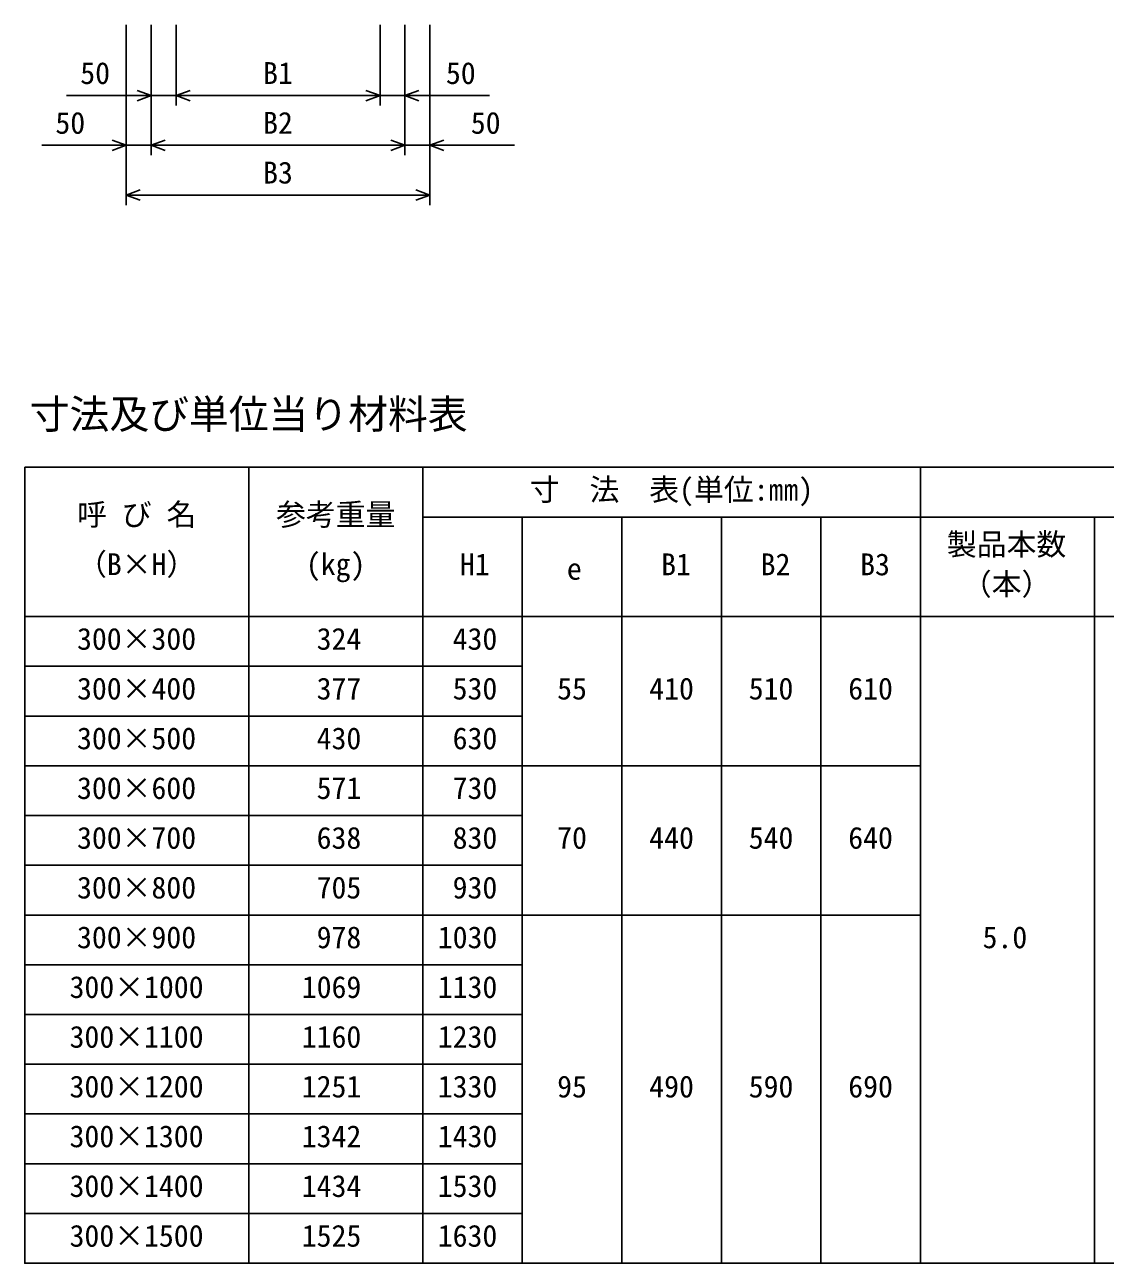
# Model space of a CAD drawing. Units: millimetres, scale not verified. Extents: x -16800 to 16800, y -5940 to 5940.
# Drawn here: x -12237 to -10065, y 601 to 3090 of the extents above; entities that cross this region are included whole.
import ezdxf
from ezdxf.enums import TextEntityAlignment as Align

# ---------------------------------------------------------------- set-up
doc = ezdxf.new("R2010")
doc.units = ezdxf.units.MM
doc.header["$LTSCALE"] = 20
for name, color, linetype, lineweight in [('0-0_DIM', 7, 'Continuous', 25), ('0-3_HYO', 3, 'Continuous', 25), ('0-4_HYO2', 4, 'Continuous', 25), ('0-6_TXT', 7, 'Continuous', 25)]:
    doc.layers.add(name, color=color, linetype=linetype, lineweight=lineweight)
doc.styles.add('ＭＳ ゴシック', font='')
doc.styles.get('ＭＳ ゴシック').set_extended_font_data('MS Gothic')

msp = doc.modelspace()

# ---------------------------------------------------------------- linework, layer by layer
at = {"layer": '0-0_DIM'}
for p, q in [((-12032.75, 2727.84), (-12032.75, 3090.18)), ((-11982.75, 2827.84), (-11982.75, 3090.18)), ((-11932.75, 2927.84), (-11932.75, 3090.18)), ((-11522.75, 2927.84), (-11522.75, 3090.18)), ((-11472.75, 2827.84), (-11472.75, 3090.18)), ((-11422.75, 2727.84), (-11422.75, 3090.18)), ((-12152.75, 2947.84), (-11932.75, 2947.84)), ((-11932.75, 2947.84), (-11522.75, 2947.84)), ((-11302.75, 2947.84), (-11522.75, 2947.84)), ((-12202.75, 2847.84), (-11982.75, 2847.84)), ((-11982.75, 2847.84), (-11472.75, 2847.84)), ((-11252.75, 2847.84), (-11472.75, 2847.84)), ((-12032.75, 2747.84), (-11422.75, 2747.84))]:
    msp.add_line(p, q, dxfattribs=at)
for points in [[(-12010.94, 2958.1), (-11982.75, 2947.84), (-12010.94, 2937.58)], [(-11904.56, 2937.58), (-11932.75, 2947.84), (-11904.56, 2958.1)], [(-11550.94, 2958.1), (-11522.75, 2947.84), (-11550.94, 2937.58)], [(-11444.56, 2958.1), (-11472.75, 2947.84), (-11444.56, 2937.58)], [(-12060.94, 2858.1), (-12032.75, 2847.84), (-12060.94, 2837.58)], [(-11954.56, 2837.58), (-11982.75, 2847.84), (-11954.56, 2858.1)], [(-11500.94, 2858.1), (-11472.75, 2847.84), (-11500.94, 2837.58)], [(-11394.56, 2858.1), (-11422.75, 2847.84), (-11394.56, 2837.58)], [(-12004.56, 2737.58), (-12032.75, 2747.84), (-12004.56, 2758.1)], [(-11450.94, 2758.1), (-11422.75, 2747.84), (-11450.94, 2737.58)]]:
    msp.add_lwpolyline(points, dxfattribs=at)
at = {"layer": '0-3_HYO'}
for p, q in [((-12236.74, 2200.58), (-8686.74, 2200.58)), ((-11786.74, 2200.58), (-11786.74, 600.58)), ((-11436.74, 2200.58), (-11436.74, 600.58)), ((-10436.74, 2200.58), (-10436.74, 600.58)), ((-11436.74, 2100.58), (-8686.74, 2100.58)), ((-11236.74, 2100.58), (-11236.74, 600.58)), ((-11036.74, 2100.58), (-11036.74, 600.58)), ((-10836.74, 2100.58), (-10836.74, 600.58)), ((-10636.74, 2100.58), (-10636.74, 600.58)), ((-10086.74, 2100.58), (-10086.74, 600.58)), ((-12236.74, 1900.58), (-8686.74, 1900.58))]:
    msp.add_line(p, q, dxfattribs=at)
msp.add_lwpolyline([(-12236.74, 2200.58), (-12236.74, 600.58), (-8686.74, 600.58)], dxfattribs=at)
at = {"layer": '0-4_HYO2'}
for p, q in [((-12236.74, 1800.58), (-11236.74, 1800.58)), ((-12236.74, 1700.58), (-11236.74, 1700.58)), ((-12236.74, 1600.58), (-10436.74, 1600.58)), ((-12236.74, 1500.58), (-11236.74, 1500.58)), ((-12236.74, 1400.58), (-11236.74, 1400.58)), ((-12236.74, 1300.58), (-10436.74, 1300.58)), ((-12236.74, 1200.58), (-11236.74, 1200.58)), ((-12236.74, 1100.58), (-11236.74, 1100.58)), ((-12236.74, 1000.58), (-11236.74, 1000.58)), ((-12236.74, 900.58), (-11236.74, 900.58)), ((-12236.74, 800.58), (-11236.74, 800.58)), ((-12236.74, 700.58), (-11236.74, 700.58))]:
    msp.add_line(p, q, dxfattribs=at)

# ---------------------------------------------------------------- texts
at = {"layer": '0-0_DIM', "style": 'ＭＳ ゴシック'}
for s, p in [('50', (-12125.19, 2957.84)), ('B1', (-11757.75, 2957.84)), ('50', (-11390.31, 2957.84)), ('50', (-12175.19, 2857.84)), ('B2', (-11757.75, 2857.84)), ('50', (-11340.31, 2857.84)), ('B3', (-11757.75, 2757.84))]:
    msp.add_text(s, height=43.99, dxfattribs=at).set_placement(p, align=Align.BOTTOM_LEFT)
at = {"layer": '0-6_TXT', "style": 'ＭＳ ゴシック'}
for s, height, p in [('寸法及び単位当り材料表', 58.65, (-12226.74, 2260.58)), ('寸\u3000法\u3000表(単位:㎜)', 43.99, (-11221.74, 2120.58)), ('呼 び 名', 43.99, (-12131.74, 2070.58)), ('参考重量', 43.99, (-11731.74, 2070.58)), ('製品本数', 43.99, (-10383.53, 2010.58)), ('（B×H）', 43.99, (-12131.74, 1970.58)), ('(kg)', 43.99, (-11671.74, 1970.58)), ('H1', 43.99, (-11362.24, 1970.28)), ('B1', 43.99, (-10957.75, 1970.28)), ('B2', 43.99, (-10757.75, 1970.28)), ('B3', 43.99, (-10557.75, 1970.28)), ('e', 43.99, (-11147.24, 1961.44)), ('（本）', 43.99, (-10353.53, 1930.58)), ('300×300', 43.99, (-12131.74, 1820.58)), (' 324', 43.99, (-11680.07, 1820.58)), (' 430', 43.99, (-11406.74, 1820.58)), ('300×400', 43.99, (-12131.74, 1720.58)), (' 377', 43.99, (-11680.07, 1720.58)), (' 530', 43.99, (-11406.74, 1720.58)), ('55', 43.99, (-11166.74, 1720.58)), ('410', 43.99, (-10981.74, 1720.58)), ('510', 43.99, (-10781.74, 1720.58)), ('610', 43.99, (-10581.74, 1720.58)), ('300×500', 43.99, (-12131.74, 1620.58)), (' 430', 43.99, (-11680.07, 1620.58)), (' 630', 43.99, (-11406.74, 1620.58)), ('300×600', 43.99, (-12131.74, 1520.58)), (' 571', 43.99, (-11680.07, 1520.58)), (' 730', 43.99, (-11406.74, 1520.58)), ('300×700', 43.99, (-12131.74, 1420.58)), (' 638', 43.99, (-11680.07, 1420.58)), (' 830', 43.99, (-11406.74, 1420.58)), ('70', 43.99, (-11166.74, 1420.58)), ('440', 43.99, (-10981.74, 1420.58)), ('540', 43.99, (-10781.74, 1420.58)), ('640', 43.99, (-10581.74, 1420.58)), ('300×800', 43.99, (-12131.74, 1320.58)), (' 705', 43.99, (-11680.07, 1320.58)), (' 930', 43.99, (-11406.74, 1320.58)), ('300×900', 43.99, (-12131.74, 1220.58)), (' 978', 43.99, (-11680.07, 1220.58)), ('1030', 43.99, (-11406.74, 1220.58)), ('5.0', 43.99, (-10311.74, 1220.58)), ('300×1000', 43.99, (-12146.74, 1120.58)), ('1069', 43.99, (-11680.07, 1120.58)), ('1130', 43.99, (-11406.74, 1120.58)), ('300×1100', 43.99, (-12146.74, 1020.58)), ('1160', 43.99, (-11680.07, 1020.58)), ('1230', 43.99, (-11406.74, 1020.58)), ('300×1200', 43.99, (-12146.74, 920.58)), ('1251', 43.99, (-11680.07, 920.58)), ('1330', 43.99, (-11406.74, 920.58)), ('95', 43.99, (-11166.74, 920.58)), ('490', 43.99, (-10981.74, 920.58)), ('590', 43.99, (-10781.74, 920.58)), ('690', 43.99, (-10581.74, 920.58)), ('300×1300', 43.99, (-12146.74, 820.58)), ('1342', 43.99, (-11680.07, 820.58)), ('1430', 43.99, (-11406.74, 820.58)), ('300×1400', 43.99, (-12146.74, 720.58)), ('1434', 43.99, (-11680.07, 720.58)), ('1530', 43.99, (-11406.74, 720.58)), ('300×1500', 43.99, (-12146.74, 620.58)), ('1525', 43.99, (-11680.07, 620.58)), ('1630', 43.99, (-11406.74, 620.58))]:
    msp.add_text(s, height=height, dxfattribs=at).set_placement(p, align=Align.BOTTOM_LEFT)

doc.saveas('drawing.dxf')
